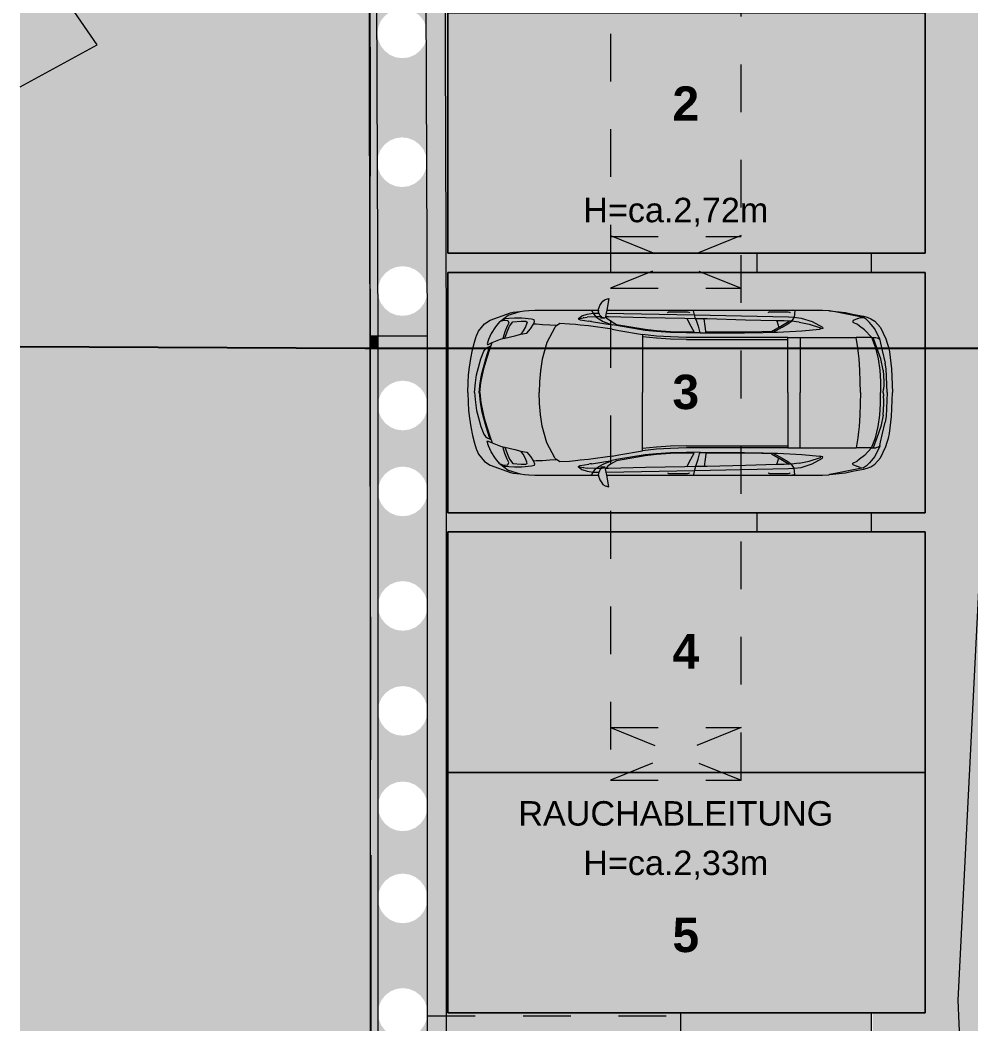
# Model space of a CAD drawing. Header units: metres. Extents: x -14 to 130, y -38 to 4.
# Drawn here: x 60.34 to 70.3, y -24.72 to -14.2 of the extents above; entities that cross this region are included whole.
import ezdxf

# ---------------------------------------------------------------- set-up
doc = ezdxf.new("R2010")
doc.units = ezdxf.units.M
doc.header["$MEASUREMENT"] = 0
doc.set_wipeout_variables(frame=1)
for name, pattern in [('Punkt 1_1', [0.075, 0.025, -0.05]), ('Strichlinie weit', [0.004, 0.003, -0.001]), ('Untersicht', [0.001, 0.0005, -0.0005]), ('Wipeout_Contour', [1, 0, -1])]:
    doc.linetypes.add(name, pattern=pattern)
for name, color, linetype in [('-1._Keller PP Icon_1_0', 7, 'Continuous'), ('-1._Keller PP Icon_1_110 Wand Aussen', 7, 'Continuous'), ('-1._Keller PP Icon_1_111 Wand Aussen - Bohrpfahlwand 80', 7, 'Continuous'), ('-1._Keller PP Icon_1_150 Stütze', 7, 'Continuous'), ('-1._Keller PP Icon_1_710 Gelände', 7, 'Continuous'), ('-1._Keller PP Icon_1_725 Nachbarbebauung', 7, 'Continuous'), ('-1._Keller PP Icon_1_810 Raum', 7, 'Continuous'), ('-1._Keller PP Icon_1_815 Raumbegrenzung', 7, 'Continuous'), ('-1._Keller PP Icon_1_905 VP Beschriftung Übersicht.Übersicht', 7, 'Continuous'), ('-1._Keller PP Icon_1_925 Vorentwurf Beschriftung', 7, 'Continuous'), ('-1._Keller PP Icon_1_Neubau_840 Baulinien', 7, 'Continuous')]:
    doc.layers.add(name, color=color, linetype=linetype)
doc.styles.add('ERSTELLTER_STIL_10', font='arial.ttf')
doc.styles.add('ERSTELLTER_STIL_7', font='arial.ttf')

msp = doc.modelspace()

# ---------------------------------------------------------------- wipeouts: each hides what was drawn before it
at = {"color": 254, "linetype": 'Wipeout_Contour', "lineweight": 0, "ltscale": 308.749813}
msp.add_wipeout([(60.344, 3.424), (60.344, -37.114), (84.724, -37.114), (84.724, 3.424)], dxfattribs=at).dxf.layer = '-1._Keller PP Icon_1_0'

# ---------------------------------------------------------------- next in the draw order: hatches: boundary and pattern name
at = {"layer": '-1._Keller PP Icon_1_111 Wand Aussen - Bohrpfahlwand 80', "linetype": 'Continuous', "lineweight": 0, "true_color": 0x000000}
for points in [[(63.957, -2.715), (64.011, -17.507), (64.091, -17.507), (64.037, -2.717), (64.035, -2.715)], [(64.56, -3.437), (64.611, -17.505), (64.811, -17.505), (64.76, -3.437)], [(64.011, -17.507), (64.012, -17.637), (64.092, -17.637), (64.091, -17.507)], [(64.091, -17.507), (64.092, -17.637), (64.612, -17.636), (64.611, -17.505)], [(64.812, -17.636), (64.811, -17.505), (64.611, -17.505), (64.612, -17.636)], [(64.012, -17.637), (64.012, -24.132), (64.092, -24.132), (64.092, -17.637)], [(64.092, -18.237), (64.101, -18.17), (64.127, -18.107), (64.168, -18.054), (64.222, -18.012), (64.285, -17.986), (64.352, -17.977), (64.419, -17.986), (64.482, -18.012), (64.536, -18.054), (64.577, -18.107), (64.603, -18.17), (64.612, -18.237), (64.612, -17.636), (64.092, -17.637)], [(64.812, -24.132), (64.812, -17.636), (64.612, -17.636), (64.612, -24.132)], [(64.101, -18.305), (64.092, -18.237), (64.092, -19.137), (64.101, -19.07), (64.127, -19.007), (64.168, -18.954), (64.222, -18.912), (64.285, -18.886), (64.352, -18.877), (64.419, -18.886), (64.482, -18.912), (64.536, -18.954), (64.577, -19.007), (64.603, -19.07), (64.612, -19.137), (64.612, -18.237), (64.603, -18.305), (64.577, -18.367), (64.536, -18.421), (64.482, -18.463), (64.419, -18.489), (64.352, -18.497), (64.285, -18.489), (64.222, -18.463), (64.168, -18.421), (64.127, -18.367)], [(64.101, -19.205), (64.092, -19.137), (64.092, -20.337), (64.101, -20.27), (64.127, -20.207), (64.168, -20.154), (64.222, -20.112), (64.285, -20.086), (64.352, -20.077), (64.419, -20.086), (64.482, -20.112), (64.536, -20.154), (64.577, -20.207), (64.603, -20.27), (64.612, -20.337), (64.612, -19.137), (64.603, -19.205), (64.577, -19.267), (64.536, -19.321), (64.482, -19.363), (64.419, -19.389), (64.352, -19.397), (64.285, -19.389), (64.222, -19.363), (64.168, -19.321), (64.127, -19.267)], [(64.101, -20.405), (64.092, -20.337), (64.092, -21.437), (64.101, -21.37), (64.127, -21.307), (64.168, -21.254), (64.222, -21.212), (64.285, -21.186), (64.352, -21.177), (64.419, -21.186), (64.482, -21.212), (64.536, -21.254), (64.577, -21.307), (64.603, -21.37), (64.612, -21.437), (64.612, -20.337), (64.603, -20.405), (64.577, -20.467), (64.536, -20.521), (64.482, -20.563), (64.419, -20.589), (64.352, -20.597), (64.285, -20.589), (64.222, -20.563), (64.168, -20.521), (64.127, -20.467)], [(64.092, -23.402), (64.101, -23.335), (64.127, -23.272), (64.168, -23.219), (64.222, -23.177), (64.285, -23.151), (64.352, -23.142), (64.419, -23.151), (64.482, -23.177), (64.536, -23.219), (64.577, -23.272), (64.603, -23.335), (64.612, -23.402), (64.612, -22.438), (64.603, -22.505), (64.577, -22.567), (64.536, -22.621), (64.482, -22.663), (64.419, -22.689), (64.352, -22.697), (64.285, -22.689), (64.222, -22.663), (64.168, -22.621), (64.127, -22.567), (64.101, -22.505), (64.092, -22.437), (64.101, -22.37), (64.127, -22.307), (64.168, -22.254), (64.222, -22.212), (64.285, -22.186), (64.352, -22.177), (64.419, -22.186), (64.482, -22.212), (64.536, -22.254), (64.577, -22.307), (64.603, -22.37), (64.612, -22.437), (64.612, -21.437), (64.603, -21.505), (64.577, -21.567), (64.536, -21.621), (64.482, -21.663), (64.419, -21.689), (64.352, -21.697), (64.285, -21.689), (64.222, -21.663), (64.168, -21.621), (64.127, -21.567), (64.101, -21.505), (64.092, -21.437)], [(64.101, -23.47), (64.092, -23.402), (64.092, -24.132), (64.612, -24.132), (64.612, -23.402), (64.603, -23.47), (64.577, -23.532), (64.536, -23.586), (64.482, -23.628), (64.419, -23.654), (64.352, -23.662), (64.285, -23.654), (64.222, -23.628), (64.168, -23.586), (64.127, -23.532)], [(64.012, -24.132), (64.012, -24.627), (64.092, -24.627), (64.092, -24.132)], [(64.612, -24.132), (64.092, -24.132), (64.092, -24.627), (64.095, -24.627), (64.092, -24.602), (64.101, -24.535), (64.127, -24.472), (64.168, -24.419), (64.222, -24.377), (64.285, -24.351), (64.352, -24.342), (64.419, -24.351), (64.482, -24.377), (64.536, -24.419), (64.577, -24.472), (64.603, -24.535), (64.612, -24.602)], [(64.812, -24.627), (64.812, -24.132), (64.612, -24.132), (64.612, -24.627)], [(64.612, -24.603), (64.609, -24.627), (64.612, -24.627)], [(64.012, -24.627), (64.024, -34.017), (64.104, -34.017), (64.092, -24.627)], [(64.092, -24.627), (64.094, -25.987), (64.103, -25.92), (64.128, -25.857), (64.17, -25.804), (64.224, -25.762), (64.286, -25.736), (64.354, -25.727), (64.421, -25.736), (64.484, -25.762), (64.538, -25.804), (64.579, -25.857), (64.605, -25.92), (64.614, -25.987), (64.612, -24.627), (64.609, -24.627), (64.603, -24.67), (64.577, -24.732), (64.536, -24.786), (64.482, -24.828), (64.419, -24.854), (64.352, -24.862), (64.285, -24.854), (64.222, -24.828), (64.168, -24.786), (64.127, -24.732), (64.101, -24.67), (64.095, -24.627)], [(64.824, -34.016), (64.812, -24.627), (64.612, -24.627), (64.624, -34.017)]]:
    msp.add_hatch(color=18, dxfattribs=at).paths.add_polyline_path(points)
h = msp.add_hatch(color=18, dxfattribs=at)
h.paths.add_polyline_path([(64.558, -3.237), (64.039, -3.237), (64.091, -17.507), (64.611, -17.505), (64.61, -17.037), (64.601, -17.105), (64.575, -17.167), (64.534, -17.221), (64.48, -17.263), (64.417, -17.289), (64.35, -17.297), (64.282, -17.289), (64.22, -17.263), (64.166, -17.221), (64.125, -17.167), (64.099, -17.105), (64.09, -17.037), (64.099, -16.97), (64.125, -16.907), (64.166, -16.854), (64.22, -16.812), (64.282, -16.786), (64.35, -16.777), (64.417, -16.786), (64.48, -16.812), (64.534, -16.854), (64.575, -16.907), (64.601, -16.97), (64.61, -17.037), (64.605, -15.687), (64.596, -15.755), (64.57, -15.817), (64.529, -15.871), (64.475, -15.913), (64.412, -15.939), (64.345, -15.947), (64.278, -15.939), (64.215, -15.913), (64.161, -15.871), (64.12, -15.817), (64.094, -15.755), (64.085, -15.687), (64.094, -15.62), (64.12, -15.557), (64.161, -15.504), (64.215, -15.462), (64.278, -15.436), (64.345, -15.427), (64.412, -15.436), (64.475, -15.462), (64.529, -15.504), (64.57, -15.557), (64.596, -15.62), (64.605, -15.687), (64.6, -14.394), (64.599, -14.405), (64.573, -14.467), (64.531, -14.521), (64.478, -14.563), (64.415, -14.589), (64.348, -14.597), (64.28, -14.589), (64.218, -14.563), (64.164, -14.521), (64.122, -14.467), (64.096, -14.405), (64.088, -14.337), (64.096, -14.27), (64.122, -14.207), (64.164, -14.154), (64.218, -14.112), (64.28, -14.086), (64.348, -14.077), (64.415, -14.086), (64.478, -14.112), (64.531, -14.154), (64.573, -14.207), (64.599, -14.27), (64.6, -14.277), (64.591, -11.957), (64.585, -12.005), (64.559, -12.068), (64.518, -12.121), (64.464, -12.163), (64.401, -12.189), (64.334, -12.198), (64.266, -12.189), (64.204, -12.163), (64.15, -12.121), (64.109, -12.068), (64.083, -12.005), (64.074, -11.938), (64.083, -11.87), (64.109, -11.808), (64.15, -11.754), (64.204, -11.712), (64.266, -11.686), (64.334, -11.678), (64.401, -11.686), (64.464, -11.712), (64.518, -11.754), (64.559, -11.808), (64.585, -11.87), (64.591, -11.917), (64.587, -10.777), (64.583, -10.805), (64.557, -10.868), (64.516, -10.921), (64.462, -10.963), (64.399, -10.989), (64.332, -10.998), (64.265, -10.989), (64.202, -10.963), (64.148, -10.921), (64.107, -10.868), (64.081, -10.805), (64.072, -10.738), (64.081, -10.67), (64.107, -10.608), (64.148, -10.554), (64.202, -10.512), (64.265, -10.486), (64.332, -10.478), (64.399, -10.486), (64.462, -10.512), (64.516, -10.554), (64.557, -10.608), (64.583, -10.67), (64.587, -10.696), (64.582, -9.54), (64.574, -9.605), (64.548, -9.668), (64.506, -9.721), (64.453, -9.763), (64.39, -9.789), (64.323, -9.798), (64.255, -9.789), (64.193, -9.763), (64.139, -9.721), (64.097, -9.668), (64.071, -9.605), (64.063, -9.538), (64.071, -9.47), (64.097, -9.408), (64.139, -9.354), (64.193, -9.312), (64.255, -9.286), (64.323, -9.278), (64.39, -9.286), (64.453, -9.312), (64.506, -9.354), (64.548, -9.408), (64.574, -9.47), (64.582, -9.535), (64.578, -8.355), (64.571, -8.405), (64.545, -8.468), (64.504, -8.521), (64.45, -8.563), (64.388, -8.589), (64.32, -8.598), (64.253, -8.589), (64.19, -8.563), (64.136, -8.521), (64.095, -8.468), (64.069, -8.405), (64.06, -8.338), (64.069, -8.27), (64.095, -8.208), (64.136, -8.154), (64.19, -8.112), (64.253, -8.086), (64.32, -8.078), (64.388, -8.086), (64.45, -8.112), (64.504, -8.154), (64.545, -8.208), (64.571, -8.27), (64.578, -8.319), (64.574, -7.171), (64.569, -7.205), (64.543, -7.268), (64.502, -7.321), (64.448, -7.363), (64.385, -7.389), (64.318, -7.398), (64.251, -7.389), (64.188, -7.363), (64.134, -7.321), (64.093, -7.268), (64.067, -7.205), (64.058, -7.138), (64.067, -7.07), (64.093, -7.008), (64.134, -6.954), (64.188, -6.912), (64.251, -6.886), (64.318, -6.878), (64.385, -6.886), (64.448, -6.912), (64.502, -6.954), (64.543, -7.008), (64.569, -7.07), (64.573, -7.102), (64.569, -5.986), (64.567, -6.005), (64.541, -6.068), (64.5, -6.121), (64.446, -6.163), (64.383, -6.189), (64.316, -6.198), (64.248, -6.189), (64.186, -6.163), (64.132, -6.121), (64.09, -6.068), (64.065, -6.005), (64.056, -5.938), (64.065, -5.87), (64.09, -5.808), (64.132, -5.754), (64.186, -5.712), (64.248, -5.686), (64.316, -5.678), (64.383, -5.686), (64.446, -5.712), (64.5, -5.754), (64.541, -5.808), (64.567, -5.87), (64.569, -5.886), (64.565, -4.802), (64.564, -4.805), (64.539, -4.868), (64.497, -4.921), (64.443, -4.963), (64.381, -4.989), (64.313, -4.998), (64.246, -4.989), (64.183, -4.963), (64.13, -4.921), (64.088, -4.868), (64.062, -4.805), (64.053, -4.738), (64.062, -4.67), (64.088, -4.608), (64.13, -4.554), (64.183, -4.512), (64.246, -4.486), (64.313, -4.478), (64.381, -4.486), (64.443, -4.512), (64.497, -4.554), (64.539, -4.608), (64.564, -4.67), (64.56, -3.55), (64.553, -3.605), (64.527, -3.668), (64.486, -3.721), (64.432, -3.763), (64.369, -3.789), (64.302, -3.798), (64.235, -3.789), (64.172, -3.763), (64.118, -3.721), (64.077, -3.668), (64.051, -3.605), (64.042, -3.538), (64.051, -3.47), (64.077, -3.408), (64.118, -3.354), (64.172, -3.312), (64.235, -3.287), (64.302, -3.278), (64.369, -3.287), (64.432, -3.312), (64.486, -3.354), (64.527, -3.408), (64.553, -3.47), (64.56, -3.524), (64.559, -3.237)])
h.paths.add_polyline_path([(64.075, -13.138), (64.084, -13.07), (64.11, -13.008), (64.152, -12.954), (64.205, -12.912), (64.268, -12.886), (64.335, -12.878), (64.403, -12.886), (64.465, -12.912), (64.519, -12.954), (64.561, -13.008), (64.587, -13.07), (64.595, -13.138), (64.587, -13.205), (64.561, -13.268), (64.519, -13.321), (64.465, -13.363), (64.403, -13.389), (64.335, -13.398), (64.268, -13.389), (64.205, -13.363), (64.152, -13.321), (64.11, -13.268), (64.084, -13.205)], flags=0)
at = {"layer": '-1._Keller PP Icon_1_150 Stütze', "linetype": 'Continuous', "lineweight": 0, "true_color": 0x000000}
for points in [[(68.062, -16.842), (69.262, -16.842), (69.262, -16.642), (68.062, -16.642)], [(68.062, -19.562), (69.262, -19.562), (69.262, -19.362), (68.062, -19.362)], [(67.262, -24.802), (69.262, -24.802), (69.262, -24.602), (67.262, -24.602)]]:
    msp.add_hatch(color=18, dxfattribs=at).paths.add_polyline_path(points)
at = {"layer": '-1._Keller PP Icon_1_725 Nachbarbebauung', "linetype": 'Continuous', "lineweight": 0, "true_color": 0x1f1f1f}
msp.add_hatch(color=250, dxfattribs=at).paths.add_polyline_path([(63.967, -4.716), (60.344, -4.706), (60.344, -25.777), (63.83, -25.857), (64.016, -25.858), (64.01, -16.832), (64.013, -14.841)])
at = {"layer": '-1._Keller PP Icon_1_810 Raum', "linetype": 'Continuous', "lineweight": 0, "true_color": 0x3f3f3f}
h = msp.add_hatch(color=250, dxfattribs=at)
h.paths.add_polyline_path([(64.789, -11.342), (64.812, -24.982), (64.825, -35.739), (82.01, -33.269), (82.05, -24.127), (82.32, -24.129), (82.362, -17.635), (82.092, -17.635), (82.099, -15.502), (79.277, -15.502), (79.277, -20.019), (78.343, -24.332), (76.422, -24.332), (76.422, -24.132), (78.202, -24.132), (79.077, -20.092), (79.077, -17.683), (79.077, -11.592), (74.167, -11.592), (74.167, -10.372), (72.352, -10.372), (72.352, -8.362), (72.682, -8.362), (72.682, -6.342), (69.582, -6.342), (69.582, -11.142), (69.582, -11.342)])
h.paths.add_polyline_path([(67.274, -24.602), (69.274, -24.602), (69.274, -24.802), (67.274, -24.802)], flags=0)
h.paths.add_polyline_path([(67.274, -30.042), (67.274, -29.842), (68.474, -29.842), (68.474, -30.042)], flags=0)
h.paths.add_polyline_path([(68.062, -19.562), (68.062, -19.362), (69.262, -19.362), (69.262, -19.562)], flags=0)
h.paths.add_polyline_path([(68.062, -16.842), (68.062, -16.642), (69.262, -16.642), (69.262, -16.842)], flags=0)
h.paths.add_polyline_path([(76.757, -17.812), (76.757, -17.612), (77.957, -17.612), (77.957, -17.812)], flags=0)
h.paths.add_polyline_path([(77.54, -30.914), (79.42, -30.64), (79.449, -30.838), (77.569, -31.112)], flags=0)
at = {"layer": '-1._Keller PP Icon_1_810 Raum', "linetype": 'Continuous', "lineweight": 13, "true_color": 0xd9d8c9}
for points in [[(64.824, -14.122), (64.824, -16.642), (69.824, -16.642), (69.824, -14.122)], [(64.824, -16.842), (64.824, -19.362), (69.824, -19.362), (69.824, -16.842)], [(64.824, -19.562), (64.824, -22.082), (69.824, -22.082), (69.824, -19.562)], [(64.824, -22.082), (64.824, -24.602), (69.824, -24.602), (69.824, -22.082)]]:
    msp.add_hatch(color=254, dxfattribs=at).paths.add_polyline_path(points)

# ---------------------------------------------------------------- next in the draw order: linework, layer by layer
at = {"layer": '-1._Keller PP Icon_1_110 Wand Aussen', "color": 7, "linetype": 'Untersicht', "lineweight": 13, "ltscale": 1000, "flags": 128}
for points in [[(63.96, -3.437), (64.011, -17.507)], [(64.811, -17.505), (64.76, -3.437)], [(64.011, -17.507), (64.016, -17.507)], [(64.016, -17.507), (64.096, -17.507)], [(64.096, -17.507), (64.101, -17.507)], [(64.101, -17.507), (64.811, -17.505)]]:
    msp.add_lwpolyline(points, dxfattribs=at)
at = {"layer": '-1._Keller PP Icon_1_111 Wand Aussen - Bohrpfahlwand 80', "color": 7, "linetype": 'Continuous', "lineweight": 13, "ltscale": 1000}
for p, q in [((64.039, -3.237), (64.091, -17.507)), ((64.091, -17.507), (64.092, -17.637)), ((64.092, -17.637), (64.092, -18.237)), ((64.092, -18.237), (64.092, -19.137)), ((64.092, -19.137), (64.092, -20.337)), ((64.092, -20.337), (64.092, -21.437)), ((64.092, -21.437), (64.092, -23.402)), ((64.092, -23.402), (64.092, -24.132)), ((64.092, -24.132), (64.092, -24.627)), ((64.092, -24.627), (64.094, -25.987))]:
    msp.add_line(p, q, dxfattribs=at)
at = {"layer": '-1._Keller PP Icon_1_111 Wand Aussen - Bohrpfahlwand 80', "color": 7, "linetype": 'Continuous', "lineweight": 18, "ltscale": 1000}
for p, q in [((64.611, -17.505), (64.56, -3.437)), ((64.612, -17.636), (64.611, -17.505)), ((64.612, -24.132), (64.612, -17.636)), ((64.612, -24.627), (64.612, -24.132)), ((64.624, -34.017), (64.612, -24.627))]:
    msp.add_line(p, q, dxfattribs=at)
at = {"layer": '-1._Keller PP Icon_1_111 Wand Aussen - Bohrpfahlwand 80', "color": 7, "linetype": 'Continuous', "lineweight": 13, "ltscale": 1000, "flags": 128}
for points in [[(63.957, -2.717), (64.011, -17.507)], [(64.011, -17.507), (64.012, -17.637)], [(64.012, -17.637), (64.012, -24.132)], [(64.012, -24.132), (64.012, -24.627)], [(64.012, -24.627), (64.024, -34.017)]]:
    msp.add_lwpolyline(points, dxfattribs=at)
at = {"layer": '-1._Keller PP Icon_1_111 Wand Aussen - Bohrpfahlwand 80', "color": 7, "linetype": 'Continuous', "lineweight": 18, "ltscale": 1000, "flags": 128}
for points in [[(64.811, -17.505), (64.76, -3.437)], [(64.812, -17.636), (64.811, -17.505)], [(64.812, -24.132), (64.812, -17.636)], [(64.812, -24.627), (64.812, -24.132)], [(64.824, -34.016), (64.812, -24.627)]]:
    msp.add_lwpolyline(points, dxfattribs=at)
at = {"layer": '-1._Keller PP Icon_1_150 Stütze', "color": 7, "linetype": 'Continuous', "lineweight": 18, "ltscale": 1000, "flags": 128}
for points in [[(68.062, -16.842), (69.262, -16.842), (69.262, -16.642), (68.062, -16.642)], [(68.062, -19.562), (69.262, -19.562), (69.262, -19.362), (68.062, -19.362)], [(67.262, -24.802), (69.262, -24.802), (69.262, -24.602), (67.262, -24.602)]]:
    msp.add_lwpolyline(points, close=True, dxfattribs=at)
at = {"layer": '-1._Keller PP Icon_1_710 Gelände', "color": 83, "linetype": 'Continuous', "lineweight": 13, "ltscale": 1000, "true_color": 0x89cd89}
for p, q in [((61.15, -14.456), (60.344, -13.284)), ((60.344, -14.899), (61.15, -14.456)), ((70.586, -16.108), (70.167, -24.469)), ((70.167, -24.469), (70.359, -29.267))]:
    msp.add_line(p, q, dxfattribs=at)
at = {"layer": '-1._Keller PP Icon_1_725 Nachbarbebauung', "color": 8, "linetype": 'Continuous', "lineweight": 13, "ltscale": 1000, "flags": 128}
msp.add_lwpolyline([(60.344, -25.777), (63.83, -25.857), (64.016, -25.858), (64.01, -16.832), (64.013, -14.841), (63.967, -4.716), (60.344, -4.706)], dxfattribs=at)
at = {"layer": '-1._Keller PP Icon_1_810 Raum', "color": 5, "linetype": 'Continuous', "lineweight": 0, "ltscale": 1000, "flags": 128}
for points in [[(64.824, -14.122), (64.824, -16.642), (69.824, -16.642), (69.824, -14.122)], [(64.824, -16.842), (64.824, -19.362), (69.824, -19.362), (69.824, -16.842)], [(64.824, -19.562), (64.824, -22.082), (69.824, -22.082), (69.824, -19.562)], [(64.824, -22.082), (64.824, -24.602), (69.824, -24.602), (69.824, -22.082)]]:
    msp.add_lwpolyline(points, close=True, dxfattribs=at)
at = {"layer": '-1._Keller PP Icon_1_815 Raumbegrenzung', "color": 5, "linetype": 'Continuous', "lineweight": 0, "ltscale": 1000, "flags": 128}
for points in [[(69.824, -16.642), (64.824, -16.642), (64.824, -14.122), (69.824, -14.122)], [(69.824, -19.362), (64.824, -19.362), (64.824, -16.842), (69.824, -16.842)], [(69.824, -22.082), (64.824, -22.082), (64.824, -19.562), (69.824, -19.562)], [(69.824, -24.602), (64.824, -24.602), (64.824, -22.082), (69.824, -22.082)]]:
    msp.add_lwpolyline(points, close=True, dxfattribs=at)
at = {"layer": '-1._Keller PP Icon_1_905 VP Beschriftung Übersicht.Übersicht', "color": 7, "linetype": 'Untersicht', "lineweight": 13, "ltscale": 1000}
for p, q in [((66.527, -11.342), (66.527, -22.162)), ((67.897, -22.162), (67.897, -11.342)), ((66.527, -16.457), (67.897, -17.007)), ((67.897, -16.457), (66.527, -17.007)), ((66.527, -16.467), (67.897, -16.467)), ((66.527, -17.007), (67.897, -17.007)), ((66.527, -21.612), (67.897, -21.612)), ((66.527, -21.612), (67.897, -22.162)), ((67.897, -21.612), (66.527, -22.162)), ((66.527, -22.162), (67.897, -22.162)), ((64.612, -24.632), (67.174, -24.632))]:
    msp.add_line(p, q, dxfattribs=at)
at = {"layer": '-1._Keller PP Icon_1_905 VP Beschriftung Übersicht.Übersicht', "color": 7, "linetype": 'Continuous', "lineweight": 13, "ltscale": 1000}
for p, q in [((66.436, -17.159), (66.449, -17.142)), ((66.449, -17.142), (66.473, -17.125)), ((66.473, -17.125), (66.512, -17.117)), ((66.512, -17.117), (66.489, -17.237)), ((65.455, -17.291), (65.582, -17.251)), ((65.51, -17.258), (65.582, -17.251)), ((65.582, -17.251), (65.626, -17.244)), ((65.626, -17.244), (65.673, -17.242)), ((65.673, -17.242), (65.734, -17.237)), ((65.734, -17.237), (66.214, -17.238)), ((66.214, -17.238), (66.319, -17.238)), ((66.319, -17.238), (66.403, -17.237)), ((66.319, -17.238), (66.331, -17.245)), ((66.331, -17.245), (66.348, -17.268)), ((66.403, -17.237), (66.404, -17.227)), ((66.403, -17.237), (66.403, -17.25)), ((66.404, -17.259), (66.403, -17.25)), ((66.404, -17.227), (66.412, -17.2)), ((66.412, -17.2), (66.418, -17.189)), ((66.418, -17.189), (66.436, -17.159)), ((66.489, -17.237), (66.473, -17.318)), ((66.489, -17.237), (67.395, -17.238)), ((67.395, -17.238), (68.435, -17.237)), ((67.399, -17.245), (67.395, -17.238)), ((67.409, -17.288), (67.399, -17.245)), ((68.46, -17.245), (68.435, -17.237)), ((68.435, -17.237), (68.659, -17.237)), ((68.46, -17.245), (68.452, -17.31)), ((68.659, -17.237), (68.75, -17.239)), ((68.75, -17.239), (68.816, -17.243)), ((68.816, -17.243), (68.821, -17.244)), ((68.9, -17.26), (68.821, -17.244)), ((68.821, -17.244), (68.991, -17.263)), ((65.207, -17.381), (65.269, -17.344)), ((65.269, -17.344), (65.479, -17.265)), ((65.366, -17.361), (65.455, -17.291)), ((65.366, -17.361), (65.388, -17.349)), ((65.426, -17.328), (65.388, -17.349)), ((65.388, -17.349), (65.418, -17.344)), ((65.418, -17.344), (65.454, -17.347)), ((65.463, -17.325), (65.426, -17.328)), ((65.454, -17.347), (65.462, -17.37)), ((65.522, -17.321), (65.463, -17.325)), ((65.479, -17.265), (65.51, -17.258)), ((65.506, -17.359), (65.591, -17.352)), ((65.598, -17.323), (65.522, -17.321)), ((65.522, -17.321), (65.522, -17.321)), ((65.591, -17.352), (65.643, -17.352)), ((65.701, -17.331), (65.598, -17.323)), ((65.643, -17.352), (65.654, -17.362)), ((65.727, -17.339), (65.701, -17.331)), ((65.723, -17.384), (65.732, -17.356)), ((65.732, -17.356), (65.727, -17.339)), ((66.191, -17.329), (66.228, -17.296)), ((66.191, -17.329), (66.241, -17.317)), ((66.191, -17.329), (66.212, -17.339)), ((66.198, -17.332), (66.198, -17.332)), ((66.212, -17.339), (66.3, -17.354)), ((66.228, -17.296), (66.283, -17.279)), ((66.241, -17.317), (66.282, -17.311)), ((66.25, -17.316), (66.241, -17.317)), ((66.374, -17.308), (66.282, -17.311)), ((66.283, -17.279), (66.348, -17.268)), ((66.315, -17.356), (66.3, -17.354)), ((66.328, -17.358), (66.315, -17.356)), ((66.315, -17.356), (66.315, -17.356)), ((66.348, -17.268), (66.407, -17.27)), ((66.348, -17.268), (66.374, -17.308)), ((66.374, -17.308), (66.407, -17.329)), ((66.431, -17.309), (66.374, -17.308)), ((66.412, -17.282), (66.404, -17.259)), ((66.407, -17.27), (66.408, -17.27)), ((66.407, -17.329), (66.453, -17.355)), ((66.419, -17.298), (66.412, -17.282)), ((66.437, -17.31), (66.419, -17.298)), ((66.428, -17.322), (66.432, -17.314)), ((66.471, -17.322), (66.428, -17.322)), ((66.432, -17.314), (66.431, -17.306)), ((66.437, -17.31), (66.473, -17.318)), ((66.453, -17.355), (66.545, -17.392)), ((66.471, -17.322), (66.47, -17.317)), ((66.508, -17.309), (66.475, -17.309)), ((66.496, -17.329), (66.481, -17.309)), ((66.482, -17.271), (67.409, -17.288)), ((66.499, -17.332), (66.496, -17.329)), ((66.527, -17.354), (66.499, -17.332)), ((66.896, -17.317), (66.508, -17.309)), ((66.592, -17.39), (66.527, -17.354)), ((67.307, -17.325), (66.896, -17.317)), ((67.124, -17.264), (67.132, -17.259)), ((67.136, -17.257), (67.132, -17.259)), ((67.136, -17.257), (67.334, -17.257)), ((67.419, -17.329), (67.307, -17.325)), ((67.326, -17.326), (67.371, -17.405)), ((67.334, -17.257), (67.347, -17.258)), ((67.347, -17.258), (67.352, -17.259)), ((67.352, -17.259), (67.354, -17.266)), ((67.409, -17.288), (68.394, -17.308)), ((67.419, -17.329), (67.409, -17.288)), ((67.539, -17.33), (67.419, -17.329)), ((67.419, -17.329), (67.429, -17.352)), ((67.429, -17.352), (67.448, -17.405)), ((67.521, -17.405), (67.511, -17.33)), ((67.943, -17.341), (67.539, -17.33)), ((68.263, -17.349), (67.943, -17.341)), ((68.18, -17.264), (68.188, -17.258)), ((68.192, -17.257), (68.188, -17.258)), ((68.192, -17.257), (68.39, -17.257)), ((68.349, -17.351), (68.263, -17.349)), ((68.271, -17.349), (68.292, -17.418)), ((68.296, -17.416), (68.401, -17.353)), ((68.424, -17.353), (68.349, -17.351)), ((68.384, -17.382), (68.424, -17.353)), ((68.39, -17.257), (68.403, -17.258)), ((68.394, -17.308), (68.452, -17.31)), ((68.403, -17.258), (68.408, -17.259)), ((68.408, -17.259), (68.41, -17.266)), ((68.452, -17.31), (68.424, -17.353)), ((68.503, -17.363), (68.424, -17.353)), ((68.452, -17.31), (68.524, -17.32)), ((68.524, -17.32), (68.64, -17.357)), ((69.179, -17.316), (68.9, -17.26)), ((68.991, -17.263), (69.064, -17.279)), ((69.064, -17.279), (69.177, -17.3)), ((69.068, -17.356), (69.066, -17.365)), ((69.07, -17.345), (69.068, -17.355)), ((69.068, -17.355), (69.068, -17.356)), ((69.112, -17.33), (69.07, -17.345)), ((69.076, -17.343), (69.07, -17.345)), ((69.07, -17.345), (69.07, -17.349)), ((69.145, -17.318), (69.115, -17.329)), ((69.145, -17.318), (69.179, -17.316)), ((69.177, -17.3), (69.217, -17.312)), ((69.21, -17.337), (69.179, -17.316)), ((69.242, -17.366), (69.21, -17.337)), ((69.217, -17.312), (69.256, -17.327)), ((69.256, -17.327), (69.296, -17.352)), ((69.296, -17.352), (69.358, -17.42)), ((65.125, -17.507), (65.145, -17.459)), ((65.145, -17.459), (65.207, -17.381)), ((65.322, -17.413), (65.278, -17.483)), ((65.366, -17.361), (65.322, -17.413)), ((65.322, -17.413), (65.322, -17.413)), ((65.364, -17.363), (65.361, -17.366)), ((65.445, -17.406), (65.422, -17.466)), ((65.462, -17.37), (65.445, -17.406)), ((65.446, -17.465), (65.471, -17.406)), ((65.471, -17.406), (65.506, -17.359)), ((65.613, -17.456), (65.59, -17.489)), ((65.638, -17.411), (65.613, -17.456)), ((65.652, -17.375), (65.638, -17.411)), ((65.651, -17.479), (65.689, -17.434)), ((65.654, -17.362), (65.652, -17.375)), ((65.689, -17.434), (65.723, -17.384)), ((65.75, -17.386), (65.723, -17.384)), ((65.817, -17.39), (65.75, -17.386)), ((65.894, -17.395), (65.817, -17.39)), ((65.817, -17.39), (65.817, -17.39)), ((65.945, -17.419), (65.863, -17.577)), ((65.945, -17.419), (65.863, -17.576)), ((65.964, -17.4), (65.894, -17.395)), ((65.949, -17.414), (65.945, -17.419)), ((65.945, -17.419), (65.945, -17.419)), ((65.955, -17.407), (65.949, -17.414)), ((65.961, -17.402), (65.955, -17.407)), ((65.998, -17.378), (65.961, -17.402)), ((66.099, -17.383), (65.998, -17.378)), ((66.161, -17.388), (66.099, -17.383)), ((66.211, -17.394), (66.161, -17.388)), ((66.299, -17.403), (66.211, -17.394)), ((66.545, -17.438), (66.299, -17.403)), ((66.328, -17.358), (66.545, -17.392)), ((66.591, -17.4), (66.545, -17.392)), ((66.545, -17.438), (66.616, -17.45)), ((66.891, -17.45), (66.591, -17.4)), ((66.891, -17.441), (66.592, -17.39)), ((66.617, -17.45), (66.616, -17.45)), ((66.616, -17.45), (66.862, -17.493)), ((67.01, -17.453), (66.891, -17.441)), ((67.01, -17.462), (66.891, -17.45)), ((67.155, -17.464), (67.01, -17.453)), ((67.01, -17.453), (67.01, -17.453)), ((67.155, -17.473), (67.01, -17.462)), ((67.371, -17.405), (67.403, -17.468)), ((67.448, -17.405), (67.462, -17.46)), ((67.462, -17.46), (67.467, -17.477)), ((67.526, -17.459), (67.521, -17.405)), ((67.527, -17.469), (67.526, -17.459)), ((68.215, -17.461), (68.112, -17.464)), ((68.215, -17.461), (68.281, -17.424)), ((68.233, -17.469), (68.325, -17.416)), ((68.278, -17.468), (68.534, -17.455)), ((68.281, -17.424), (68.296, -17.416)), ((68.325, -17.416), (68.384, -17.382)), ((68.503, -17.363), (68.574, -17.378)), ((68.503, -17.363), (68.503, -17.363)), ((68.534, -17.455), (68.721, -17.436)), ((68.574, -17.378), (68.574, -17.378)), ((68.574, -17.378), (68.609, -17.385)), ((68.609, -17.385), (68.727, -17.422)), ((68.64, -17.357), (68.75, -17.416)), ((68.752, -17.429), (68.721, -17.436)), ((68.721, -17.436), (68.725, -17.433)), ((68.731, -17.427), (68.725, -17.433)), ((68.727, -17.422), (68.731, -17.427)), ((68.75, -17.416), (68.752, -17.429)), ((69.066, -17.365), (69.067, -17.365)), ((69.066, -17.365), (69.113, -17.386)), ((69.066, -17.365), (69.066, -17.365)), ((69.066, -17.365), (69.066, -17.365)), ((69.138, -17.405), (69.113, -17.386)), ((69.188, -17.443), (69.138, -17.405)), ((69.261, -17.522), (69.188, -17.443)), ((69.26, -17.387), (69.242, -17.366)), ((69.298, -17.433), (69.26, -17.387)), ((69.348, -17.542), (69.298, -17.433)), ((69.358, -17.42), (69.411, -17.537)), ((65.104, -17.572), (65.122, -17.514)), ((65.122, -17.514), (65.125, -17.507)), ((65.251, -17.547), (65.236, -17.592)), ((65.278, -17.483), (65.251, -17.547)), ((65.29, -17.578), (65.377, -17.542)), ((65.377, -17.542), (65.399, -17.536)), ((65.377, -17.542), (65.377, -17.542)), ((65.422, -17.466), (65.399, -17.536)), ((65.399, -17.536), (65.421, -17.53)), ((65.421, -17.53), (65.446, -17.465)), ((65.421, -17.53), (65.525, -17.506)), ((65.525, -17.506), (65.59, -17.489)), ((65.525, -17.506), (65.525, -17.506)), ((65.525, -17.506), (65.525, -17.506)), ((65.59, -17.489), (65.65, -17.479)), ((65.65, -17.479), (65.651, -17.479)), ((66.862, -17.493), (66.862, -17.578)), ((66.862, -17.493), (66.862, -17.493)), ((66.862, -17.493), (66.862, -17.493)), ((67.01, -17.509), (66.862, -17.493)), ((67.01, -17.532), (66.862, -17.516)), ((67.155, -17.519), (67.01, -17.509)), ((67.155, -17.542), (67.01, -17.532)), ((67.155, -17.464), (67.155, -17.464)), ((67.324, -17.468), (67.155, -17.464)), ((67.155, -17.473), (67.155, -17.473)), ((67.324, -17.477), (67.155, -17.473)), ((67.324, -17.524), (67.155, -17.519)), ((67.324, -17.546), (67.155, -17.542)), ((67.403, -17.468), (67.324, -17.468)), ((67.467, -17.477), (67.324, -17.477)), ((68.126, -17.524), (67.324, -17.524)), ((67.324, -17.546), (68.385, -17.546)), ((67.467, -17.477), (67.525, -17.477)), ((67.467, -17.477), (67.467, -17.477)), ((67.467, -17.477), (67.467, -17.477)), ((67.525, -17.477), (67.715, -17.477)), ((67.715, -17.468), (67.527, -17.469)), ((67.924, -17.468), (67.715, -17.468)), ((67.715, -17.477), (67.931, -17.477)), ((68.112, -17.464), (67.924, -17.468)), ((67.931, -17.477), (68.126, -17.473)), ((68.126, -17.473), (68.233, -17.469)), ((68.385, -17.524), (68.126, -17.524)), ((68.232, -17.469), (68.233, -17.469)), ((68.233, -17.469), (68.278, -17.468)), ((68.278, -17.468), (68.278, -17.468)), ((68.385, -17.609), (68.385, -17.524)), ((68.385, -17.524), (68.515, -17.524)), ((68.385, -17.524), (68.385, -17.524)), ((68.385, -17.546), (68.385, -17.535)), ((68.515, -17.524), (69.103, -17.524)), ((68.515, -17.524), (68.515, -17.609)), ((69.255, -17.523), (69.103, -17.524)), ((69.12, -17.631), (69.103, -17.524)), ((69.261, -17.522), (69.255, -17.523)), ((69.255, -17.523), (69.255, -17.523)), ((69.261, -17.522), (69.279, -17.523)), ((69.261, -17.522), (69.304, -17.631)), ((69.279, -17.523), (69.306, -17.526)), ((69.318, -17.631), (69.281, -17.523)), ((69.306, -17.526), (69.32, -17.529)), ((69.32, -17.529), (69.335, -17.535)), ((69.335, -17.535), (69.342, -17.54)), ((69.348, -17.543), (69.341, -17.528)), ((69.342, -17.54), (69.348, -17.545)), ((69.35, -17.55), (69.348, -17.542)), ((69.35, -17.55), (69.357, -17.582)), ((69.35, -17.55), (69.35, -17.55)), ((69.411, -17.537), (69.427, -17.583)), ((65.065, -17.743), (65.083, -17.652)), ((65.083, -17.652), (65.104, -17.572)), ((65.171, -17.748), (65.202, -17.666)), ((65.202, -17.666), (65.218, -17.644)), ((65.218, -17.644), (65.236, -17.629)), ((65.222, -17.748), (65.258, -17.636)), ((65.232, -17.746), (65.268, -17.635)), ((65.236, -17.592), (65.239, -17.597)), ((65.236, -17.629), (65.266, -17.616)), ((65.239, -17.597), (65.247, -17.596)), ((65.239, -17.597), (65.239, -17.597)), ((65.247, -17.596), (65.29, -17.578)), ((65.247, -17.596), (65.247, -17.596)), ((65.258, -17.636), (65.266, -17.616)), ((65.268, -17.635), (65.29, -17.578)), ((65.863, -17.577), (65.813, -17.752)), ((66.862, -17.578), (66.862, -17.75)), ((66.862, -17.578), (66.862, -17.578)), ((68.385, -17.87), (68.385, -17.609)), ((68.515, -17.609), (68.515, -17.87)), ((69.127, -17.691), (69.12, -17.631)), ((69.304, -17.631), (69.333, -17.749)), ((69.359, -17.749), (69.318, -17.631)), ((69.357, -17.582), (69.375, -17.662)), ((69.375, -17.662), (69.404, -17.793)), ((69.427, -17.583), (69.44, -17.627)), ((69.44, -17.627), (69.45, -17.673)), ((65.05, -17.836), (65.065, -17.743)), ((65.144, -17.837), (65.171, -17.748)), ((65.197, -17.837), (65.222, -17.748)), ((65.206, -17.837), (65.232, -17.746)), ((65.813, -17.752), (65.794, -17.875)), ((66.862, -17.75), (66.862, -17.87)), ((69.133, -17.749), (69.127, -17.691)), ((69.14, -17.867), (69.133, -17.749)), ((69.133, -17.749), (69.133, -17.749)), ((69.333, -17.749), (69.348, -17.867)), ((69.385, -17.867), (69.359, -17.749)), ((69.45, -17.673), (69.473, -17.854)), ((65.041, -17.916), (65.05, -17.836)), ((65.126, -17.917), (65.144, -17.837)), ((65.177, -17.917), (65.197, -17.837)), ((65.186, -17.917), (65.206, -17.837)), ((65.794, -17.875), (65.786, -17.988)), ((65.794, -17.875), (65.786, -17.988)), ((65.799, -17.839), (65.794, -17.875)), ((66.862, -17.87), (66.862, -17.987)), ((68.385, -18.102), (68.385, -17.87)), ((68.515, -17.87), (68.515, -18.102)), ((69.144, -17.984), (69.14, -17.867)), ((69.14, -17.867), (69.14, -17.867)), ((69.348, -17.867), (69.356, -17.984)), ((69.385, -17.867), (69.392, -17.984)), ((69.415, -17.854), (69.404, -17.793)), ((69.426, -18.102), (69.415, -17.854)), ((69.473, -17.854), (69.482, -18.102)), ((65.036, -17.999), (65.041, -17.916)), ((65.113, -17.999), (65.126, -17.917)), ((65.162, -17.999), (65.177, -17.917)), ((65.171, -18.001), (65.186, -17.917)), ((65.786, -17.988), (65.782, -18.102)), ((65.786, -17.988), (65.782, -18.102)), ((66.862, -17.987), (66.862, -18.102)), ((69.146, -18.102), (69.144, -17.984)), ((69.144, -17.984), (69.144, -17.984)), ((69.356, -17.984), (69.357, -18.102)), ((69.392, -17.984), (69.39, -18.021)), ((65.033, -18.102), (65.036, -17.999)), ((65.104, -18.102), (65.113, -17.999)), ((65.151, -18.102), (65.162, -17.999)), ((65.161, -18.102), (65.171, -18.001)), ((69.386, -18.102), (69.387, -18.067)), ((69.39, -18.021), (69.387, -18.067)), ((69.387, -18.067), (69.387, -18.067)), ((65.033, -18.102), (65.036, -18.206)), ((65.104, -18.102), (65.113, -18.206)), ((65.151, -18.102), (65.162, -18.206)), ((65.161, -18.102), (65.171, -18.204)), ((65.786, -18.217), (65.782, -18.102)), ((65.786, -18.217), (65.782, -18.102)), ((66.862, -18.218), (66.862, -18.102)), ((68.385, -18.102), (68.385, -18.335)), ((68.515, -18.335), (68.515, -18.102)), ((69.146, -18.102), (69.144, -18.221)), ((69.356, -18.221), (69.357, -18.102)), ((69.386, -18.102), (69.387, -18.138)), ((69.39, -18.184), (69.387, -18.138)), ((69.387, -18.138), (69.387, -18.138)), ((69.392, -18.221), (69.39, -18.184)), ((69.426, -18.102), (69.415, -18.351)), ((69.473, -18.351), (69.482, -18.102)), ((65.036, -18.206), (65.041, -18.289)), ((65.041, -18.289), (65.05, -18.369)), ((65.113, -18.206), (65.126, -18.288)), ((65.126, -18.288), (65.144, -18.367)), ((65.162, -18.206), (65.177, -18.288)), ((65.171, -18.204), (65.186, -18.288)), ((65.177, -18.288), (65.197, -18.368)), ((65.186, -18.288), (65.206, -18.368)), ((65.794, -18.33), (65.786, -18.217)), ((65.794, -18.33), (65.786, -18.217)), ((66.862, -18.335), (66.862, -18.218)), ((69.144, -18.221), (69.14, -18.338)), ((69.144, -18.221), (69.144, -18.221)), ((69.348, -18.338), (69.356, -18.221)), ((69.385, -18.338), (69.392, -18.221)), ((65.05, -18.369), (65.065, -18.462)), ((65.144, -18.367), (65.171, -18.457)), ((65.197, -18.368), (65.222, -18.457)), ((65.206, -18.368), (65.232, -18.459)), ((65.813, -18.453), (65.794, -18.33)), ((65.799, -18.366), (65.794, -18.33)), ((66.862, -18.455), (66.862, -18.335)), ((68.385, -18.335), (68.385, -18.596)), ((68.515, -18.596), (68.515, -18.335)), ((69.14, -18.338), (69.133, -18.456)), ((69.14, -18.338), (69.14, -18.338)), ((69.333, -18.456), (69.348, -18.338)), ((69.385, -18.338), (69.359, -18.456)), ((69.415, -18.351), (69.404, -18.412)), ((69.45, -18.532), (69.473, -18.351)), ((65.065, -18.462), (65.083, -18.553)), ((65.171, -18.457), (65.202, -18.539)), ((65.222, -18.457), (65.258, -18.568)), ((65.232, -18.459), (65.268, -18.57)), ((65.863, -18.628), (65.813, -18.453)), ((66.862, -18.627), (66.862, -18.455)), ((69.127, -18.514), (69.12, -18.574)), ((69.133, -18.456), (69.127, -18.514)), ((69.133, -18.456), (69.133, -18.456)), ((69.304, -18.574), (69.333, -18.456)), ((69.359, -18.456), (69.318, -18.574)), ((69.375, -18.543), (69.404, -18.412)), ((65.083, -18.553), (65.104, -18.633)), ((65.202, -18.539), (65.218, -18.561)), ((65.218, -18.561), (65.236, -18.576)), ((65.236, -18.576), (65.266, -18.589)), ((65.236, -18.613), (65.239, -18.608)), ((65.251, -18.658), (65.236, -18.613)), ((65.239, -18.608), (65.239, -18.608)), ((65.239, -18.608), (65.247, -18.609)), ((65.247, -18.609), (65.29, -18.627)), ((65.247, -18.609), (65.247, -18.609)), ((65.258, -18.568), (65.266, -18.589)), ((65.268, -18.57), (65.29, -18.627)), ((68.385, -18.596), (68.385, -18.681)), ((68.515, -18.681), (68.515, -18.596)), ((69.12, -18.574), (69.103, -18.681)), ((69.261, -18.682), (69.304, -18.574)), ((69.318, -18.574), (69.281, -18.682)), ((69.357, -18.622), (69.375, -18.543)), ((69.427, -18.622), (69.44, -18.578)), ((69.44, -18.578), (69.45, -18.532)), ((65.104, -18.633), (65.122, -18.691)), ((65.122, -18.691), (65.125, -18.698)), ((65.125, -18.698), (65.145, -18.746)), ((65.278, -18.721), (65.251, -18.658)), ((65.322, -18.792), (65.278, -18.721)), ((65.29, -18.627), (65.377, -18.663)), ((65.377, -18.663), (65.377, -18.663)), ((65.377, -18.663), (65.399, -18.669)), ((65.422, -18.739), (65.399, -18.669)), ((65.399, -18.669), (65.421, -18.675)), ((65.421, -18.675), (65.525, -18.699)), ((65.421, -18.675), (65.446, -18.74)), ((65.525, -18.699), (65.525, -18.699)), ((65.525, -18.699), (65.525, -18.699)), ((65.525, -18.699), (65.59, -18.716)), ((65.613, -18.748), (65.59, -18.716)), ((65.59, -18.716), (65.65, -18.726)), ((65.945, -18.785), (65.863, -18.628)), ((65.945, -18.785), (65.863, -18.629)), ((66.616, -18.755), (66.862, -18.712)), ((66.862, -18.712), (66.862, -18.627)), ((66.862, -18.627), (66.862, -18.627)), ((67.01, -18.673), (66.862, -18.689)), ((67.01, -18.696), (66.862, -18.712)), ((66.862, -18.712), (66.862, -18.712)), ((66.862, -18.712), (66.862, -18.712)), ((67.155, -18.663), (67.01, -18.673)), ((67.155, -18.686), (67.01, -18.696)), ((67.324, -18.659), (67.155, -18.663)), ((67.324, -18.681), (67.155, -18.686)), ((67.324, -18.659), (68.385, -18.659)), ((68.126, -18.681), (67.324, -18.681)), ((68.385, -18.681), (68.126, -18.681)), ((68.385, -18.659), (68.385, -18.67)), ((68.385, -18.681), (68.515, -18.681)), ((68.385, -18.681), (68.385, -18.681)), ((68.515, -18.681), (69.103, -18.681)), ((69.255, -18.682), (69.103, -18.681)), ((69.261, -18.682), (69.188, -18.762)), ((69.261, -18.682), (69.255, -18.682)), ((69.255, -18.682), (69.255, -18.682)), ((69.261, -18.682), (69.279, -18.682)), ((69.279, -18.682), (69.306, -18.679)), ((69.348, -18.662), (69.298, -18.772)), ((69.306, -18.679), (69.32, -18.675)), ((69.32, -18.675), (69.335, -18.67)), ((69.335, -18.67), (69.342, -18.665)), ((69.348, -18.662), (69.341, -18.677)), ((69.342, -18.665), (69.348, -18.66)), ((69.35, -18.655), (69.348, -18.662)), ((69.35, -18.655), (69.357, -18.622)), ((69.35, -18.655), (69.35, -18.655)), ((69.358, -18.785), (69.411, -18.668)), ((69.411, -18.668), (69.427, -18.622)), ((65.145, -18.746), (65.207, -18.824)), ((65.207, -18.824), (65.269, -18.861)), ((65.366, -18.844), (65.322, -18.792)), ((65.322, -18.792), (65.322, -18.792)), ((65.445, -18.799), (65.422, -18.739)), ((65.462, -18.835), (65.445, -18.799)), ((65.446, -18.74), (65.471, -18.799)), ((65.471, -18.799), (65.506, -18.846)), ((65.638, -18.794), (65.613, -18.748)), ((65.652, -18.83), (65.638, -18.794)), ((65.65, -18.726), (65.651, -18.726)), ((65.651, -18.726), (65.689, -18.771)), ((65.654, -18.843), (65.652, -18.83)), ((65.689, -18.771), (65.723, -18.821)), ((65.75, -18.818), (65.723, -18.821)), ((65.723, -18.821), (65.732, -18.849)), ((65.817, -18.815), (65.75, -18.818)), ((65.894, -18.81), (65.817, -18.815)), ((65.817, -18.815), (65.817, -18.815)), ((65.964, -18.805), (65.894, -18.81)), ((65.949, -18.791), (65.945, -18.785)), ((65.945, -18.786), (65.945, -18.785)), ((65.955, -18.798), (65.949, -18.791)), ((65.961, -18.803), (65.955, -18.798)), ((65.998, -18.827), (65.961, -18.803)), ((66.099, -18.822), (65.998, -18.827)), ((66.161, -18.817), (66.099, -18.822)), ((66.211, -18.811), (66.161, -18.817)), ((66.299, -18.802), (66.211, -18.811)), ((66.545, -18.767), (66.299, -18.802)), ((66.328, -18.847), (66.545, -18.813)), ((66.453, -18.85), (66.545, -18.813)), ((66.592, -18.815), (66.527, -18.851)), ((66.545, -18.767), (66.616, -18.755)), ((66.591, -18.804), (66.545, -18.813)), ((66.891, -18.755), (66.591, -18.804)), ((66.891, -18.764), (66.592, -18.815)), ((66.617, -18.755), (66.616, -18.755)), ((67.01, -18.743), (66.891, -18.755)), ((67.01, -18.752), (66.891, -18.764)), ((67.155, -18.732), (67.01, -18.743)), ((67.155, -18.741), (67.01, -18.752)), ((67.01, -18.752), (67.01, -18.752)), ((67.324, -18.728), (67.155, -18.732)), ((67.155, -18.732), (67.155, -18.732)), ((67.324, -18.737), (67.155, -18.741)), ((67.155, -18.741), (67.155, -18.741)), ((67.467, -18.727), (67.324, -18.728)), ((67.403, -18.737), (67.324, -18.737)), ((67.326, -18.879), (67.371, -18.8)), ((67.371, -18.8), (67.403, -18.737)), ((67.429, -18.853), (67.448, -18.8)), ((67.448, -18.8), (67.462, -18.745)), ((67.462, -18.745), (67.467, -18.727)), ((67.467, -18.727), (67.467, -18.727)), ((67.467, -18.727), (67.467, -18.727)), ((67.467, -18.728), (67.525, -18.728)), ((67.521, -18.8), (67.511, -18.875)), ((67.526, -18.746), (67.521, -18.8)), ((67.525, -18.728), (67.715, -18.728)), ((67.527, -18.736), (67.526, -18.746)), ((67.715, -18.737), (67.527, -18.736)), ((67.715, -18.728), (67.931, -18.728)), ((67.924, -18.737), (67.715, -18.737)), ((68.112, -18.741), (67.924, -18.737)), ((67.931, -18.728), (68.126, -18.732)), ((68.215, -18.744), (68.112, -18.741)), ((68.126, -18.732), (68.233, -18.736)), ((68.215, -18.744), (68.281, -18.781)), ((68.232, -18.735), (68.233, -18.735)), ((68.233, -18.735), (68.325, -18.789)), ((68.233, -18.736), (68.278, -18.737)), ((68.271, -18.856), (68.292, -18.787)), ((68.278, -18.737), (68.278, -18.737)), ((68.278, -18.737), (68.534, -18.75)), ((68.281, -18.781), (68.296, -18.789)), ((68.296, -18.789), (68.401, -18.852)), ((68.325, -18.789), (68.384, -18.823)), ((68.384, -18.823), (68.424, -18.852)), ((68.503, -18.842), (68.574, -18.827)), ((68.534, -18.75), (68.721, -18.769)), ((68.574, -18.827), (68.609, -18.82)), ((68.574, -18.827), (68.574, -18.827)), ((68.609, -18.82), (68.727, -18.783)), ((68.64, -18.848), (68.75, -18.789)), ((68.721, -18.769), (68.725, -18.772)), ((68.752, -18.776), (68.721, -18.769)), ((68.731, -18.778), (68.725, -18.772)), ((68.727, -18.783), (68.731, -18.778)), ((68.75, -18.789), (68.752, -18.776)), ((69.066, -18.84), (69.113, -18.819)), ((69.138, -18.8), (69.113, -18.819)), ((69.188, -18.762), (69.138, -18.8)), ((69.26, -18.818), (69.242, -18.839)), ((69.298, -18.772), (69.26, -18.818)), ((69.296, -18.853), (69.358, -18.785)), ((65.269, -18.861), (65.479, -18.94)), ((65.364, -18.842), (65.361, -18.839)), ((65.366, -18.844), (65.388, -18.856)), ((65.366, -18.844), (65.455, -18.914)), ((65.388, -18.856), (65.418, -18.861)), ((65.426, -18.877), (65.388, -18.856)), ((65.418, -18.861), (65.454, -18.858)), ((65.463, -18.88), (65.426, -18.877)), ((65.454, -18.858), (65.462, -18.835)), ((65.455, -18.914), (65.582, -18.954)), ((65.522, -18.884), (65.463, -18.88)), ((65.506, -18.846), (65.591, -18.853)), ((65.598, -18.882), (65.522, -18.884)), ((65.522, -18.884), (65.522, -18.884)), ((65.591, -18.853), (65.643, -18.853)), ((65.701, -18.874), (65.598, -18.882)), ((65.643, -18.853), (65.654, -18.843)), ((65.727, -18.866), (65.701, -18.874)), ((65.732, -18.849), (65.727, -18.866)), ((66.191, -18.876), (66.212, -18.866)), ((66.191, -18.876), (66.241, -18.888)), ((66.191, -18.876), (66.228, -18.909)), ((66.198, -18.873), (66.198, -18.873)), ((66.212, -18.866), (66.3, -18.851)), ((66.228, -18.909), (66.283, -18.926)), ((66.241, -18.888), (66.282, -18.894)), ((66.25, -18.889), (66.241, -18.888)), ((66.374, -18.897), (66.282, -18.894)), ((66.283, -18.926), (66.348, -18.937)), ((66.315, -18.849), (66.3, -18.851)), ((66.328, -18.847), (66.315, -18.849)), ((66.315, -18.849), (66.315, -18.849)), ((66.348, -18.937), (66.374, -18.897)), ((66.348, -18.937), (66.407, -18.935)), ((66.374, -18.897), (66.407, -18.876)), ((66.431, -18.896), (66.374, -18.897)), ((66.412, -18.922), (66.404, -18.946)), ((66.407, -18.876), (66.453, -18.85)), ((66.407, -18.935), (66.408, -18.935)), ((66.419, -18.907), (66.412, -18.922)), ((66.437, -18.894), (66.419, -18.907)), ((66.428, -18.883), (66.432, -18.891)), ((66.471, -18.883), (66.428, -18.883)), ((66.432, -18.891), (66.431, -18.899)), ((66.437, -18.894), (66.473, -18.887)), ((66.471, -18.883), (66.47, -18.888)), ((66.489, -18.967), (66.473, -18.887)), ((66.508, -18.896), (66.475, -18.896)), ((66.496, -18.876), (66.481, -18.896)), ((66.482, -18.934), (67.409, -18.917)), ((66.499, -18.873), (66.496, -18.876)), ((66.527, -18.851), (66.499, -18.873)), ((66.896, -18.888), (66.508, -18.896)), ((67.307, -18.88), (66.896, -18.888)), ((67.419, -18.876), (67.307, -18.88)), ((67.409, -18.916), (67.399, -18.96)), ((67.419, -18.876), (67.409, -18.916)), ((67.409, -18.917), (68.394, -18.897)), ((67.419, -18.876), (67.429, -18.853)), ((67.539, -18.875), (67.419, -18.876)), ((67.943, -18.864), (67.539, -18.875)), ((68.263, -18.856), (67.943, -18.864)), ((68.349, -18.854), (68.263, -18.856)), ((68.424, -18.852), (68.349, -18.854)), ((68.394, -18.897), (68.452, -18.895)), ((68.503, -18.842), (68.424, -18.852)), ((68.452, -18.895), (68.424, -18.852)), ((68.452, -18.895), (68.524, -18.885)), ((68.46, -18.959), (68.452, -18.895)), ((68.503, -18.842), (68.503, -18.842)), ((68.524, -18.885), (68.64, -18.848)), ((69.179, -18.889), (68.9, -18.945)), ((68.991, -18.942), (69.064, -18.926)), ((69.064, -18.926), (69.177, -18.905)), ((69.068, -18.848), (69.066, -18.84)), ((69.066, -18.84), (69.067, -18.84)), ((69.066, -18.84), (69.066, -18.84)), ((69.066, -18.84), (69.066, -18.84)), ((69.068, -18.85), (69.068, -18.848)), ((69.07, -18.86), (69.068, -18.85)), ((69.07, -18.86), (69.07, -18.856)), ((69.112, -18.875), (69.07, -18.86)), ((69.076, -18.862), (69.07, -18.86)), ((69.145, -18.887), (69.115, -18.876)), ((69.145, -18.887), (69.179, -18.889)), ((69.177, -18.905), (69.217, -18.893)), ((69.21, -18.868), (69.179, -18.889)), ((69.242, -18.839), (69.21, -18.868)), ((69.217, -18.893), (69.256, -18.878)), ((69.256, -18.878), (69.296, -18.853)), ((65.479, -18.94), (65.51, -18.947)), ((65.51, -18.947), (65.582, -18.954)), ((65.582, -18.954), (65.626, -18.961)), ((65.626, -18.961), (65.673, -18.963)), ((65.673, -18.963), (65.734, -18.967)), ((65.734, -18.967), (66.214, -18.967)), ((66.214, -18.967), (66.319, -18.967)), ((66.319, -18.967), (66.331, -18.96)), ((66.319, -18.967), (66.403, -18.967)), ((66.331, -18.96), (66.348, -18.937)), ((66.404, -18.946), (66.403, -18.955)), ((66.403, -18.967), (66.403, -18.955)), ((66.403, -18.967), (66.404, -18.978)), ((66.404, -18.978), (66.412, -19.005)), ((66.412, -19.005), (66.418, -19.016)), ((66.418, -19.016), (66.436, -19.046)), ((66.512, -19.088), (66.489, -18.967)), ((66.489, -18.967), (67.395, -18.967)), ((67.124, -18.941), (67.132, -18.946)), ((67.136, -18.948), (67.132, -18.946)), ((67.136, -18.948), (67.334, -18.948)), ((67.334, -18.948), (67.347, -18.947)), ((67.347, -18.947), (67.352, -18.946)), ((67.352, -18.946), (67.354, -18.939)), ((67.399, -18.96), (67.395, -18.967)), ((67.395, -18.967), (68.435, -18.967)), ((68.18, -18.941), (68.188, -18.947)), ((68.192, -18.948), (68.188, -18.947)), ((68.192, -18.948), (68.39, -18.948)), ((68.39, -18.948), (68.403, -18.947)), ((68.403, -18.947), (68.408, -18.946)), ((68.408, -18.946), (68.41, -18.939)), ((68.46, -18.959), (68.435, -18.967)), ((68.435, -18.967), (68.659, -18.967)), ((68.659, -18.967), (68.75, -18.966)), ((68.75, -18.966), (68.816, -18.962)), ((68.816, -18.962), (68.821, -18.961)), ((68.821, -18.961), (68.991, -18.942)), ((68.9, -18.945), (68.821, -18.961)), ((66.436, -19.046), (66.449, -19.063)), ((66.449, -19.063), (66.473, -19.08)), ((66.473, -19.08), (66.512, -19.088))]:
    msp.add_line(p, q, dxfattribs=at)
at = {"layer": '-1._Keller PP Icon_1_Neubau_840 Baulinien', "color": 254, "linetype": 'Strichlinie weit', "lineweight": 13, "ltscale": 1000, "true_color": 0xe3e3e3, "flags": 128}
msp.add_lwpolyline([(63.957, -2.638), (82.942, -2.639), (82.892, -17.637), (82.857, -24.002), (82.807, -33.962), (64.023, -36.664), (64.022, -24.002), (64.012, -17.637)], close=True, dxfattribs=at)
at = {"layer": '-1._Keller PP Icon_1_Neubau_840 Baulinien', "color": 1, "linetype": 'Punkt 1_1', "lineweight": 25, "ltscale": 1000, "true_color": 0xfb0106, "flags": 128}
msp.add_lwpolyline([(60.344, -17.617), (63.957, -17.637), (82.945, -17.638), (84.724, -17.639)], dxfattribs=at)

# ---------------------------------------------------------------- next in the draw order: texts
at = {"layer": '-1._Keller PP Icon_1_905 VP Beschriftung Übersicht.Übersicht', "color": 7, "linetype": 'Continuous', "lineweight": 13, "char_height": 0.256, "style": 'ERSTELLTER_STIL_7'}
for s, insert, attachment_point in [('\\A1;{\\pqc;\\fHelvetica|b0|i0|c0|p0;\\W1.000000;H=\\fHelvetica|b0|i0|c0|p0;\\W1.000000;ca.\\fHelvetica|b0|i0|c0|p0;\\W1.000000;2,72m}', (67.212, -16.364), 8), ('\\A1;{\\pqc;\\fHelvetica|b0|i0|c0|p0;\\W1.000000;RAUCHABLEITUNG}', (67.212, -22.383), 2), ('\\A1;{\\pqc;\\fHelvetica|b0|i0|c0|p0;\\W1.000000;H=\\fHelvetica|b0|i0|c0|p0;\\W1.000000;ca.\\fHelvetica|b0|i0|c0|p0;\\W1.000000;2,33m}', (67.212, -22.901), 2)]:
    msp.add_mtext(s, dxfattribs=dict(at, insert=insert, attachment_point=attachment_point))
at = {"layer": '-1._Keller PP Icon_1_925 Vorentwurf Beschriftung', "color": 7, "linetype": 'Continuous', "lineweight": 13, "char_height": 0.36, "attachment_point": 7, "style": 'ERSTELLTER_STIL_10'}
for s, insert in [('\\A1;{\\pql;\\fHelvetica|b1|i0|c0|p0;\\W1.000000;2}', (67.177, -15.253)), ('\\A1;{\\pql;\\fHelvetica|b1|i0|c0|p0;\\W1.000000;3}', (67.177, -18.28)), ('\\A1;{\\pql;\\fHelvetica|b1|i0|c0|p0;\\W1.000000;4}', (67.177, -20.993)), ('\\A1;{\\pql;\\fHelvetica|b1|i0|c0|p0;\\W1.000000;5}', (67.177, -23.97))]:
    msp.add_mtext(s, dxfattribs=dict(at, insert=insert))

doc.saveas('drawing.dxf')
